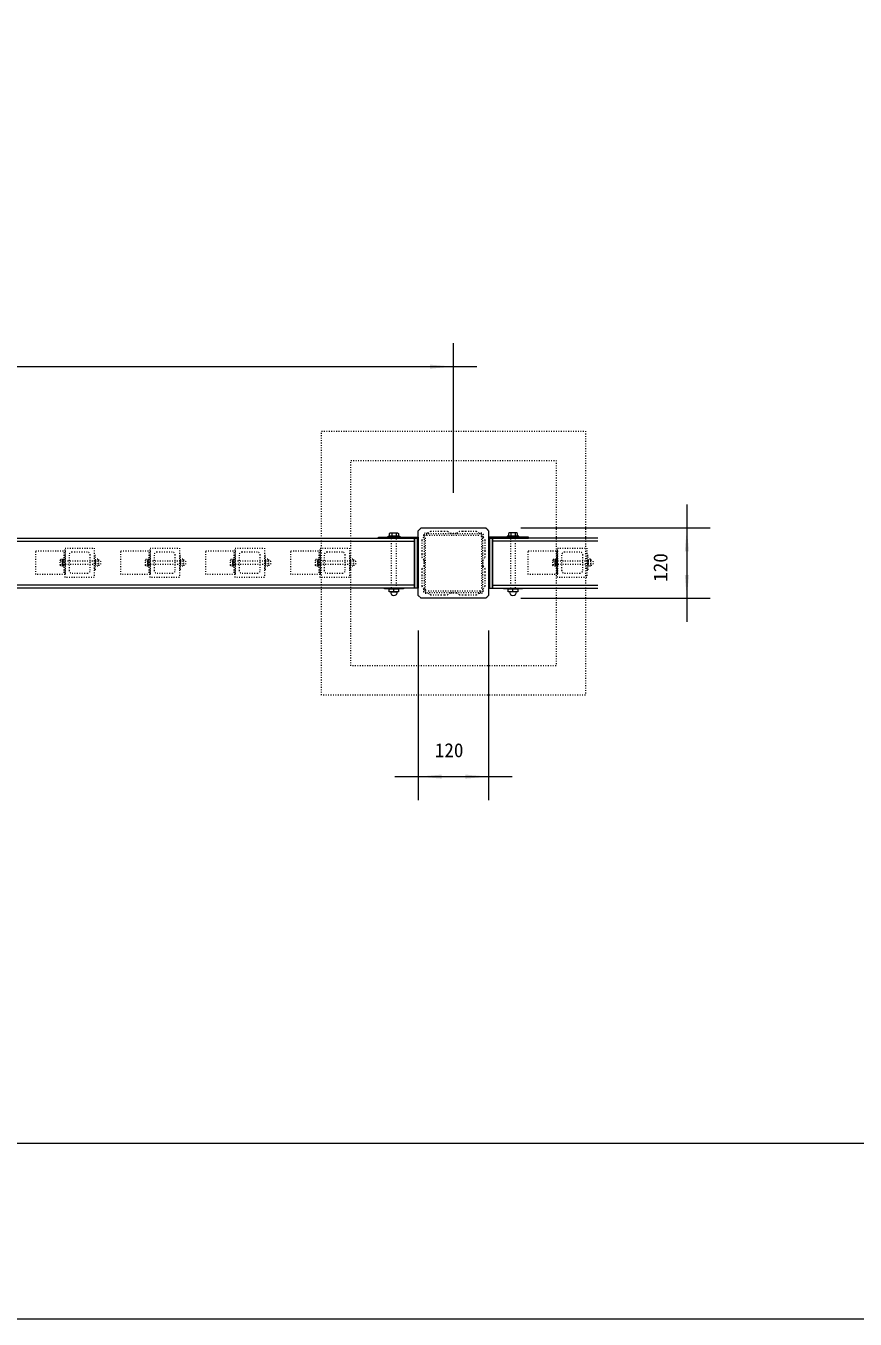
# Model space of a CAD drawing. Units: millimetres, scale not verified. Extents: x -3900 to 3900, y -2750 to 2750.
# Drawn here: x -775 to 639, y -2750 to -545 of the extents above; entities that cross this region are included whole.
import ezdxf
from ezdxf.enums import TextEntityAlignment as Align

# ---------------------------------------------------------------- set-up
doc = ezdxf.new("R2010")
doc.units = ezdxf.units.MM
doc.header["$LTSCALE"] = 20
doc.linetypes.add('USER5', pattern=[0.208282, 0.069427, -0.138855])
doc.layers.add('0-1_IMPORTED', color=2, linetype='Continuous', lineweight=18)
doc.styles.add('ＭＳ ゴシック', font='')
doc.styles.get('ＭＳ ゴシック').set_extended_font_data('MS Gothic')

msp = doc.modelspace()

# ---------------------------------------------------------------- linework, layer by layer
at = {"layer": '0-1_IMPORTED', "color": 1}
for p, q in [((-46, -1341), (-46, -1086)), ((-2046, -1126), (-46, -1126)), ((-46, -1126), (-6, -1126)), ((352, -1361), (352, -1401)), ((69, -1401), (392, -1401)), ((352, -1401), (352, -1521)), ((69, -1521), (392, -1521)), ((352, -1521), (352, -1561)), ((-106, -1576), (-106, -1865)), ((14, -1576), (14, -1865)), ((-146, -1825), (-106, -1825)), ((-106, -1825), (14, -1825)), ((14, -1825), (54, -1825))]:
    msp.add_line(p, q, dxfattribs=at)
at = {"layer": '0-1_IMPORTED'}
for p, q in [((-151.24, -1409.5), (-151.24, -1415)), ((-143.76, -1409.5), (-143.76, -1415)), ((51.76, -1409.5), (51.76, -1415)), ((59.24, -1409.5), (59.24, -1415)), ((-1979.5, -1423.5), (-112.5, -1423.5)), ((200, -1423.5), (20.5, -1423.5)), ((-112.5, -1498.5), (-1979.5, -1498.5)), ((20.5, -1498.5), (200, -1498.5)), ((-3900, -2450), (3900, -2450))]:
    msp.add_line(p, q, dxfattribs=at)
at = {"layer": '0-1_IMPORTED', "color": 30, "linetype": 'USER5'}
for p, q in [((-46, -1411), (-91.4, -1411)), ((-0.6, -1411), (-46, -1411))]:
    msp.add_line(p, q, dxfattribs=at)
at = {"layer": '0-1_IMPORTED', "linetype": 'USER5'}
for p, q in [((-710.5, -1442.75), (-710.5, -1477.75)), ((-701.5, -1447.25), (-701.5, -1473.25)), ((-670.5, -1442.25), (-696.5, -1442.25)), ((-665.5, -1473.25), (-665.5, -1447.25)), ((-656.5, -1456.25), (-655.49, -1454.5)), ((-652.51, -1454.5), (-655.49, -1454.5)), ((-651.5, -1456.25), (-652.51, -1454.5)), ((-565.5, -1442.75), (-565.5, -1477.75)), ((-556.5, -1447.25), (-556.5, -1473.25)), ((-525.5, -1442.25), (-551.5, -1442.25)), ((-520.5, -1473.25), (-520.5, -1447.25)), ((-511.5, -1456.25), (-510.49, -1454.5)), ((-507.51, -1454.5), (-510.49, -1454.5)), ((-506.5, -1456.25), (-507.51, -1454.5)), ((-420.5, -1442.75), (-420.5, -1477.75)), ((-411.5, -1447.25), (-411.5, -1473.25)), ((-380.5, -1442.25), (-406.5, -1442.25)), ((-375.5, -1473.25), (-375.5, -1447.25)), ((-366.5, -1456.25), (-365.49, -1454.5)), ((-362.51, -1454.5), (-365.49, -1454.5)), ((-361.5, -1456.25), (-362.51, -1454.5)), ((-275.5, -1442.75), (-275.5, -1477.75)), ((-266.5, -1447.25), (-266.5, -1473.25)), ((-235.5, -1442.25), (-261.5, -1442.25)), ((-230.5, -1473.25), (-230.5, -1447.25)), ((-221.5, -1456.25), (-220.49, -1454.5)), ((-217.51, -1454.5), (-220.49, -1454.5)), ((-216.5, -1456.25), (-217.51, -1454.5)), ((129.5, -1442.75), (129.5, -1477.75)), ((138.5, -1447.25), (138.5, -1473.25)), ((169.5, -1442.25), (143.5, -1442.25)), ((174.5, -1473.25), (174.5, -1447.25)), ((183.5, -1456.25), (184.51, -1454.5)), ((187.49, -1454.5), (184.51, -1454.5)), ((188.5, -1456.25), (187.49, -1454.5)), ((-716.5, -1457.34), (-712.5, -1457.34)), ((-716.5, -1463.16), (-712.5, -1463.16)), ((-656.5, -1456.25), (-656.5, -1464.25)), ((-651.5, -1458.26), (-656.5, -1458.26)), ((-651.5, -1462.24), (-656.5, -1462.24)), ((-656.5, -1464.25), (-655.49, -1466)), ((-652.51, -1466), (-655.49, -1466)), ((-651.5, -1464.25), (-652.51, -1466)), ((-651.25, -1456), (-651.5, -1456)), ((-651.5, -1456.25), (-651.5, -1464.25)), ((-651.25, -1464.5), (-651.5, -1464.5)), ((-571.5, -1457.34), (-567.5, -1457.34)), ((-571.5, -1463.16), (-567.5, -1463.16)), ((-511.5, -1456.25), (-511.5, -1464.25)), ((-506.5, -1458.26), (-511.5, -1458.26)), ((-506.5, -1462.24), (-511.5, -1462.24)), ((-511.5, -1464.25), (-510.49, -1466)), ((-507.51, -1466), (-510.49, -1466)), ((-506.5, -1464.25), (-507.51, -1466)), ((-506.25, -1456), (-506.5, -1456)), ((-506.5, -1456.25), (-506.5, -1464.25)), ((-506.25, -1464.5), (-506.5, -1464.5)), ((-426.5, -1457.34), (-422.5, -1457.34)), ((-426.5, -1463.16), (-422.5, -1463.16)), ((-366.5, -1456.25), (-366.5, -1464.25)), ((-361.5, -1458.26), (-366.5, -1458.26)), ((-361.5, -1462.24), (-366.5, -1462.24)), ((-366.5, -1464.25), (-365.49, -1466)), ((-362.51, -1466), (-365.49, -1466)), ((-361.5, -1464.25), (-362.51, -1466)), ((-361.25, -1456), (-361.5, -1456)), ((-361.5, -1456.25), (-361.5, -1464.25)), ((-361.25, -1464.5), (-361.5, -1464.5)), ((-281.5, -1457.34), (-277.5, -1457.34)), ((-281.5, -1463.16), (-277.5, -1463.16)), ((-221.5, -1456.25), (-221.5, -1464.25)), ((-216.5, -1458.26), (-221.5, -1458.26)), ((-216.5, -1462.24), (-221.5, -1462.24)), ((-221.5, -1464.25), (-220.49, -1466)), ((-217.51, -1466), (-220.49, -1466)), ((-216.5, -1464.25), (-217.51, -1466)), ((-216.25, -1456), (-216.5, -1456)), ((-216.5, -1456.25), (-216.5, -1464.25)), ((-216.25, -1464.5), (-216.5, -1464.5)), ((123.5, -1457.34), (127.5, -1457.34)), ((123.5, -1463.16), (127.5, -1463.16)), ((183.5, -1456.25), (183.5, -1464.25)), ((188.5, -1458.26), (183.5, -1458.26)), ((188.5, -1462.24), (183.5, -1462.24)), ((183.5, -1464.25), (184.51, -1466)), ((187.49, -1466), (184.51, -1466)), ((188.5, -1464.25), (187.49, -1466)), ((188.75, -1456), (188.5, -1456)), ((188.5, -1456.25), (188.5, -1464.25)), ((188.75, -1464.5), (188.5, -1464.5)), ((-696.5, -1478.25), (-670.5, -1478.25)), ((-551.5, -1478.25), (-525.5, -1478.25)), ((-406.5, -1478.25), (-380.5, -1478.25)), ((-261.5, -1478.25), (-235.5, -1478.25)), ((143.5, -1478.25), (169.5, -1478.25))]:
    msp.add_line(p, q, dxfattribs=at)
at = {"layer": '0-1_IMPORTED', "color": 4}
for p, q in [((-153.51, -1510), (-141.49, -1510)), ((-147.5, -1509.29), (-147.5, -1505.71)), ((61.51, -1510), (49.49, -1510)), ((55.5, -1509.29), (55.5, -1505.71))]:
    msp.add_line(p, q, dxfattribs=at)
at = {"layer": '0-1_IMPORTED'}
for points in [[(-3900, 2750), (3900, 2750), (3900, -2750), (-3900, -2750)], [(-141.3, -1409.5), (-140, -1410.25), (-140, -1415), (-155, -1415), (-155, -1410.25), (-153.7, -1409.5)], [(49.3, -1409.5), (48, -1410.25), (48, -1415), (63, -1415), (63, -1410.25), (61.7, -1409.5)], [(-1979.5, -1418.5), (-112.5, -1418.5), (-112.5, -1503.5), (-1979.5, -1503.5)], [(-106, -1503.5), (-107.5, -1503.5), (-107.5, -1418.5), (-174, -1418.5), (-174, -1417), (-106, -1417)], [(-137.5, -1415), (-137.5, -1417), (-157.5, -1417), (-157.5, -1415)], [(-112.5, -1418.5), (-107.5, -1418.5), (-107.5, -1503.5), (-112.5, -1503.5)], [(14, -1503.5), (15.5, -1503.5), (15.5, -1418.5), (82, -1418.5), (82, -1417), (14, -1417)], [(20.5, -1418.5), (15.5, -1418.5), (15.5, -1503.5), (20.5, -1503.5)], [(45.5, -1415), (45.5, -1417), (65.5, -1417), (65.5, -1415)]]:
    msp.add_lwpolyline(points, close=True, dxfattribs=at)
at = {"layer": '0-1_IMPORTED', "linetype": 'USER5'}
for points in [[(-271, -1236), (179, -1236), (179, -1686), (-271, -1686)], [(-221, -1286), (129, -1286), (129, -1636), (-221, -1636)], [(-143.5, -1415), (-143.5, -1503.5), (-151.5, -1503.5), (-151.5, -1415)], [(51.5, -1415), (51.5, -1503.5), (59.5, -1503.5), (59.5, -1415)], [(-708.5, -1440.25), (-708.5, -1480.25), (-758.5, -1480.25), (-758.5, -1440.25)], [(-716.5, -1455.8), (-715.75, -1454.5), (-712.5, -1454.5), (-712.5, -1466), (-715.75, -1466), (-716.5, -1464.7)], [(-712.5, -1454.25), (-710.5, -1454.25), (-710.5, -1466.25), (-712.5, -1466.25)], [(-708.5, -1435.25), (-658.5, -1435.25), (-658.5, -1485.25), (-708.5, -1485.25)], [(-656.5, -1448.25), (-658.5, -1448.25), (-658.5, -1472.25), (-656.5, -1472.25)], [(-563.5, -1440.25), (-563.5, -1480.25), (-613.5, -1480.25), (-613.5, -1440.25)], [(-571.5, -1455.8), (-570.75, -1454.5), (-567.5, -1454.5), (-567.5, -1466), (-570.75, -1466), (-571.5, -1464.7)], [(-567.5, -1454.25), (-565.5, -1454.25), (-565.5, -1466.25), (-567.5, -1466.25)], [(-563.5, -1435.25), (-513.5, -1435.25), (-513.5, -1485.25), (-563.5, -1485.25)], [(-511.5, -1448.25), (-513.5, -1448.25), (-513.5, -1472.25), (-511.5, -1472.25)], [(-418.5, -1440.25), (-418.5, -1480.25), (-468.5, -1480.25), (-468.5, -1440.25)], [(-426.5, -1455.8), (-425.75, -1454.5), (-422.5, -1454.5), (-422.5, -1466), (-425.75, -1466), (-426.5, -1464.7)], [(-422.5, -1454.25), (-420.5, -1454.25), (-420.5, -1466.25), (-422.5, -1466.25)], [(-418.5, -1435.25), (-368.5, -1435.25), (-368.5, -1485.25), (-418.5, -1485.25)], [(-366.5, -1448.25), (-368.5, -1448.25), (-368.5, -1472.25), (-366.5, -1472.25)], [(-273.5, -1440.25), (-273.5, -1480.25), (-323.5, -1480.25), (-323.5, -1440.25)], [(-281.5, -1455.8), (-280.75, -1454.5), (-277.5, -1454.5), (-277.5, -1466), (-280.75, -1466), (-281.5, -1464.7)], [(-277.5, -1454.25), (-275.5, -1454.25), (-275.5, -1466.25), (-277.5, -1466.25)], [(-273.5, -1435.25), (-223.5, -1435.25), (-223.5, -1485.25), (-273.5, -1485.25)], [(-221.5, -1448.25), (-223.5, -1448.25), (-223.5, -1472.25), (-221.5, -1472.25)], [(131.5, -1440.25), (131.5, -1480.25), (81.5, -1480.25), (81.5, -1440.25)], [(123.5, -1455.8), (124.25, -1454.5), (127.5, -1454.5), (127.5, -1466), (124.25, -1466), (123.5, -1464.7)], [(127.5, -1454.25), (129.5, -1454.25), (129.5, -1466.25), (127.5, -1466.25)], [(131.5, -1435.25), (181.5, -1435.25), (181.5, -1485.25), (131.5, -1485.25)], [(183.5, -1448.25), (181.5, -1448.25), (181.5, -1472.25), (183.5, -1472.25)], [(-712.5, -1457.25), (-656.5, -1457.25), (-656.5, -1463.25), (-712.5, -1463.25)], [(-567.5, -1457.25), (-511.5, -1457.25), (-511.5, -1463.25), (-567.5, -1463.25)], [(-422.5, -1457.25), (-366.5, -1457.25), (-366.5, -1463.25), (-422.5, -1463.25)], [(-277.5, -1457.25), (-221.5, -1457.25), (-221.5, -1463.25), (-277.5, -1463.25)], [(127.5, -1457.25), (183.5, -1457.25), (183.5, -1463.25), (127.5, -1463.25)]]:
    msp.add_lwpolyline(points, close=True, dxfattribs=at)
at = {"layer": '0-1_IMPORTED', "color": 30, "linetype": 'USER5'}
msp.add_lwpolyline([(9, -1401), (14, -1406), (14, -1516), (9, -1521), (-101, -1521), (-106, -1516), (-106, -1406), (-101, -1401)], close=True, dxfattribs=at)
at = {"layer": '0-1_IMPORTED', "color": 4}
for points in [[(-106, -1406), (-101, -1401), (9, -1401), (14, -1406), (14, -1516), (9, -1521), (-101, -1521), (-106, -1516)], [(-163.5, -1503.5), (-131.5, -1503.5), (-131.5, -1505), (-163.5, -1505)], [(-155.5, -1505), (-139.5, -1505), (-139.5, -1510), (-155.5, -1510)], [(39.5, -1503.5), (71.5, -1503.5), (71.5, -1505), (39.5, -1505)], [(47.5, -1505), (63.5, -1505), (63.5, -1510), (47.5, -1510)]]:
    msp.add_lwpolyline(points, close=True, dxfattribs=at)
at = {"layer": '0-1_IMPORTED', "color": 30, "linetype": 'USER5'}
for points in [[(2, -1410), (-2, -1410), (-7, -1407), (-25, -1407), (-31, -1407), (-36, -1407), (-41, -1410.5), (-51, -1410.5), (-56, -1407), (-61, -1407), (-67, -1407), (-85, -1407), (-90, -1410), (-94, -1410)], [(-97, -1413), (-97, -1417), (-100, -1422), (-100, -1440), (-100, -1446), (-100, -1451), (-96.5, -1456), (-96.5, -1466), (-100, -1471), (-100, -1476), (-100, -1482), (-100, -1500), (-97, -1505), (-97, -1509)], [(-96, -1415.6), (-96, -1461), (-96, -1506.4)], [(-93.7, -1506.4), (-93.7, -1461), (-93.7, -1415.6)], [(-91.4, -1413.3), (-46, -1413.3), (-0.6, -1413.3)], [(1.7, -1415.6), (1.7, -1461), (1.7, -1506.4)], [(4, -1506.4), (4, -1461), (4, -1415.6)], [(8, -1471), (4.5, -1466), (4.5, -1456), (8, -1451), (8, -1446), (8, -1440), (8, -1422), (5, -1417), (5, -1413)], [(5, -1509), (5, -1505), (8, -1500), (8, -1482), (8, -1476), (8, -1471)], [(-94, -1512), (-90, -1512), (-85, -1515), (-67, -1515), (-61, -1515), (-56, -1515), (-51, -1511.5), (-41, -1511.5), (-36, -1515), (-31, -1515), (-25, -1515), (-7, -1515), (-2, -1512), (2, -1512)], [(-0.6, -1508.7), (-46, -1508.7), (-91.4, -1508.7)], [(-91.4, -1511), (-46, -1511), (-0.6, -1511)]]:
    msp.add_lwpolyline(points, dxfattribs=at)
at = {"layer": '0-1_IMPORTED'}
msp.add_lwpolyline([(200, -1418.5), (20.5, -1418.5), (20.5, -1503.5), (200, -1503.5)], dxfattribs=at)
at = {"layer": '0-1_IMPORTED', "color": 30, "linetype": 'USER5'}
for centre, radius, start, end in [((-94, -1413), 3, 90, 180), ((-91.4, -1415.6), 4.6, 90, 180), ((-0.6, -1415.6), 4.6, 0, 90), ((2, -1413), 3, 0, 90), ((-91.4, -1415.6), 2.3, 90, 180), ((-0.6, -1415.6), 2.3, 360, 90), ((-94, -1509), 3, 180, 270), ((-91.4, -1506.4), 4.6, 180, 270), ((-91.4, -1506.4), 2.3, 180, 270), ((-0.6, -1506.4), 4.6, 270, 360), ((-0.6, -1506.4), 2.3, 270, 360), ((2, -1509), 3, 270, 0)]:
    msp.add_arc(centre, radius, start, end, dxfattribs=at)
at = {"layer": '0-1_IMPORTED', "linetype": 'USER5'}
for centre, radius, start, end in [((-696.5, -1447.25), 5, 90, 180), ((-670.5, -1447.25), 5, 0, 90), ((-551.5, -1447.25), 5, 90, 180), ((-525.5, -1447.25), 5, 0, 90), ((-406.5, -1447.25), 5, 90, 180), ((-380.5, -1447.25), 5, 0, 90), ((-261.5, -1447.25), 5, 90, 180), ((-235.5, -1447.25), 5, 0, 90), ((143.5, -1447.25), 5, 90, 180), ((169.5, -1447.25), 5, 0, 90), ((-696.5, -1473.25), 5, 180, 270), ((-670.5, -1473.25), 5, 270, 0), ((-651.25, -1460.25), 4.25, 270, 90), ((-551.5, -1473.25), 5, 180, 270), ((-525.5, -1473.25), 5, 270, 0), ((-506.25, -1460.25), 4.25, 270, 90), ((-406.5, -1473.25), 5, 180, 270), ((-380.5, -1473.25), 5, 270, 0), ((-361.25, -1460.25), 4.25, 270, 90), ((-261.5, -1473.25), 5, 180, 270), ((-235.5, -1473.25), 5, 270, 0), ((-216.25, -1460.25), 4.25, 270, 90), ((143.5, -1473.25), 5, 180, 270), ((169.5, -1473.25), 5, 270, 0), ((188.75, -1460.25), 4.25, 270, 90)]:
    msp.add_arc(centre, radius, start, end, dxfattribs=at)
at = {"layer": '0-1_IMPORTED', "color": 4}
for centre, start, end in [((-147.5, -1510), 180, 270), ((-147.5, -1510), 270, 360), ((55.5, -1510), 180, 270), ((55.5, -1510), 270, 360)]:
    msp.add_arc(centre, 6.01, start, end, dxfattribs=at)
at = {"layer": '0-1_IMPORTED', "color": 1}
for points in [[(-46, -1126), (-86, -1129.5), (-86, -1122.5)], [(352, -1401), (355.5, -1441), (348.5, -1441)], [(352, -1521), (348.5, -1481), (355.5, -1481)], [(-106, -1825), (-66, -1821.5), (-66, -1828.5)], [(14, -1825), (-26, -1828.5), (-26, -1821.5)]]:
    msp.add_solid(points, dxfattribs=at)

# ---------------------------------------------------------------- texts
at = {"layer": '0-1_IMPORTED', "color": 7, "style": 'ＭＳ ゴシック'}
msp.add_text('120', height=23.88, rotation=90, dxfattribs=at).set_placement((326.07, -1492.75), align=Align.BOTTOM_LEFT)
msp.add_text('120', height=23.88, dxfattribs=at).set_placement((-77.75, -1799.07), align=Align.BOTTOM_LEFT)

doc.saveas('drawing.dxf')
